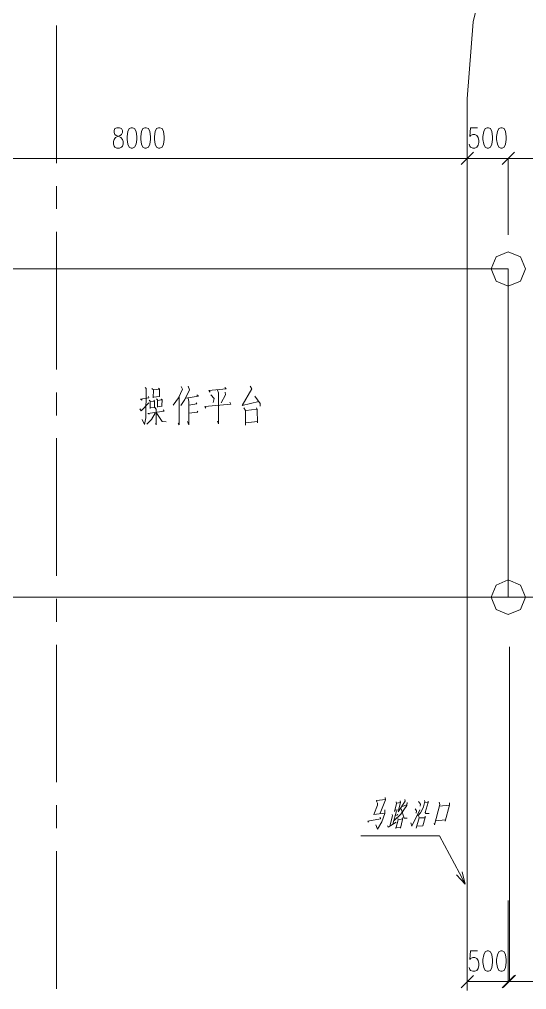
# Model space of a CAD drawing. Header units: millimetres. Extents: x 117 to 78452272, y 10 to 169749766.
# Drawn here: x 78421443 to 78427621, y 169685707 to 169697530 of the extents above; entities that cross this region are included whole.
import ezdxf

# ---------------------------------------------------------------- set-up
doc = ezdxf.new("R2010")
doc.units = ezdxf.units.MM

msp = doc.modelspace()

# ---------------------------------------------------------------- linework, layer by layer
at = {"color": 0, "lineweight": 0}
for points in [[(78432899.33, 169702564.172), (78431960.361, 169702490.485), (78431044.661, 169702270.717), (78430174.639, 169701910.039), (78429371.84, 169701417.931), (78428655.655, 169700806.46), (78428043.752, 169700090.275), (78427552.075, 169699287.475), (78427191.397, 169698417.453), (78426971.629, 169697501.753), (78426897.942, 169696562.784)], [(78421896.714, 169695778.945), (78421896.714, 169697455.645)], [(78426897.942, 169696562.784), (78426897.942, 169685695.907)], [(78427022.908, 169696210.294), (78426939.31, 169696210.294), (78426931.123, 169696102.995), (78426939.31, 169696115.061), (78426964.304, 169696127.127), (78426989.297, 169696127.127), (78427014.29, 169696115.061), (78427031.096, 169696091.361), (78427039.283, 169696055.594), (78427039.283, 169696031.894), (78427031.096, 169695996.128), (78427014.29, 169695972.427), (78426989.297, 169695960.362), (78426964.304, 169695960.362), (78426939.31, 169695972.427), (78426931.123, 169695984.062), (78426922.936, 169696007.762)], [(78426972.922, 169695910.375), (78426822.963, 169695760.416)], [(78426822.963, 169695760.416), (78426972.922, 169695910.375)], [(78427472.786, 169695910.375), (78427322.827, 169695760.416)], [(78427322.827, 169695760.416), (78427472.786, 169695910.375)], [(78418895.805, 169695835.396), (78426897.942, 169695835.396)], [(78426897.942, 169695154.115), (78426897.942, 169695837.119)], [(78426897.942, 169695136.447), (78426897.942, 169695837.119)], [(78427397.807, 169695835.396), (78426897.942, 169695835.396)], [(78427397.807, 169694902.89), (78427397.807, 169695837.119)], [(78427397.807, 169694902.89), (78427397.807, 169695837.119)], [(78431398.445, 169695835.396), (78427397.807, 169695835.396)], [(78421896.714, 169695219.614), (78421896.714, 169695499.28)], [(78421896.714, 169693263.68), (78421896.714, 169694940.38)], [(78417395.35, 169694490.071), (78427397.807, 169694490.071)], [(78427397.807, 169694490.071), (78427397.807, 169690489.002)], [(78422987.366, 169693030.123), (78422974.439, 169693045.636)], [(78423428.195, 169693021.935), (78423412.251, 169693057.701)], [(78423513.085, 169693014.179), (78423500.589, 169693061.58)], [(78423765.172, 169692986.6), (78423749.659, 169693006.422), (78423960.809, 169693026.244), (78423944.865, 169693045.636)], [(78424275.809, 169693026.244), (78424253.402, 169693061.58)], [(78421896.714, 169692704.78), (78421896.714, 169692984.014)], [(78422936.949, 169692888.351), (78422917.988, 169692903.864), (78423018.823, 169692919.808), (78423015.376, 169692935.321)], [(78422987.366, 169693030.123), (78422983.919, 169692675.478), (78422968.406, 169692592.741), (78422936.949, 169692656.086)], [(78423075.273, 169693014.179), (78423056.313, 169693034.001)], [(78423075.273, 169693014.179), (78423072.257, 169692919.808)], [(78423075.273, 169693014.179), (78423147.668, 169693021.935), (78423138.187, 169693037.879), (78423151.115, 169693018.057), (78423147.668, 169692935.321), (78423075.273, 169692927.564)], [(78423428.195, 169693021.935), (78423380.794, 169692919.808), (78423314.864, 169692829.315)], [(78423390.274, 169692939.63), (78423390.274, 169692588.863), (78423377.777, 169692608.685)], [(78423513.085, 169693014.179), (78423456.635, 169692896.107), (78423409.234, 169692825.437)], [(78423469.132, 169692915.93), (78423623.4, 169692939.63), (78423604.44, 169692955.143)], [(78423815.59, 169692912.051), (78423774.652, 169692955.143)], [(78423869.454, 169692978.844), (78423856.527, 169693010.301)], [(78423869.454, 169692978.844), (78423869.454, 169692600.929), (78423856.527, 169692632.386)], [(78423954.345, 169692955.143), (78423900.911, 169692856.894)], [(78423954.345, 169692955.143), (78423947.881, 169692986.6)], [(78424275.809, 169693026.244), (78424156.014, 169692825.437), (78424360.7, 169692872.407)], [(78424376.644, 169692848.706), (78424310.283, 169692939.63)], [(78422908.508, 169692785.792), (78422927.469, 169692758.214), (78423018.823, 169692856.894)], [(78423034.336, 169692876.285), (78423024.856, 169692888.351)], [(78423087.77, 169692876.285), (78423078.721, 169692888.351), (78423087.77, 169692876.285), (78423087.77, 169692801.736), (78423034.336, 169692797.858)], [(78423087.77, 169692876.285), (78423034.336, 169692868.529)], [(78423034.336, 169692876.285), (78423034.336, 169692789.671)], [(78423125.691, 169692892.229), (78423113.194, 169692907.742)], [(78423122.674, 169692884.473), (78423179.125, 169692892.229), (78423170.075, 169692903.864), (78423182.572, 169692896.107), (78423179.125, 169692821.128)], [(78423125.691, 169692892.229), (78423125.691, 169692805.615)], [(78423182.572, 169692817.249), (78423125.691, 169692809.493)], [(78423507.053, 169692872.407), (78423507.053, 169692588.863), (78423491.109, 169692628.508)], [(78423507.053, 169692872.407), (78423497.572, 169692915.93)], [(78423604.44, 169692844.828), (78423507.053, 169692829.315)], [(78423604.44, 169692844.828), (78423594.96, 169692856.894)], [(78423702.258, 169692813.371), (78424017.259, 169692840.95), (78424004.762, 169692864.65)], [(78423702.258, 169692813.371), (78423714.755, 169692793.549)], [(78423815.59, 169692912.051), (78423803.093, 169692860.772)], [(78424376.644, 169692848.706), (78424376.644, 169692817.249)], [(78423021.84, 169692719), (78423009.343, 169692726.757), (78423207.565, 169692754.336), (78423195.068, 169692770.279)], [(78423050.28, 169692656.086), (78423097.25, 169692730.635)], [(78423094.234, 169692801.736), (78423110.178, 169692781.914), (78423110.178, 169692588.863), (78423100.698, 169692604.807)], [(78423110.178, 169692738.823), (78423182.572, 169692628.508), (78423229.542, 169692624.198)], [(78423507.053, 169692730.635), (78423617.368, 169692742.701), (78423607.887, 169692754.336)], [(78424196.952, 169692762.092), (78424177.991, 169692797.858)], [(78424199.968, 169692765.97), (78424338.723, 169692781.914), (78424332.26, 169692797.858), (78424338.723, 169692778.036), (78424341.74, 169692612.564), (78424341.74, 169692628.508), (78424196.952, 169692612.564)], [(78424196.952, 169692762.092), (78424196.952, 169692584.985)], [(78423050.28, 169692656.086), (78422993.399, 169692597.051)], [(78421896.714, 169690748.415), (78421896.714, 169692425.114)], [(78427397.807, 169690489.002), (78417395.35, 169690489.002)], [(78421896.714, 169690189.515), (78421896.714, 169690468.749)], [(78427068.586, 169690489.002), (78429002.974, 169690489.002)], [(78421896.714, 169688233.149), (78421896.714, 169689909.849)], [(78427412.027, 169689883.132), (78427412.027, 169685804.498)], [(78425796.948, 169687990.543), (78425791.777, 169688009.503), (78425900.368, 169688025.016), (78425896.059, 169688046.993), (78425902.523, 169688018.983), (78425837.024, 169687858.251)], [(78425805.136, 169687952.622), (78425804.705, 169687981.063)], [(78426163.228, 169687959.086), (78426166.675, 169687987.095), (78426160.643, 169687949.606), (78426089.541, 169687845.324), (78426007.236, 169687766.897)], [(78426035.246, 169687971.582), (78426010.252, 169687877.211), (78426010.683, 169687886.692)], [(78426084.801, 169687987.095), (78426081.354, 169688006.056), (78426086.525, 169687987.095), (78426061.532, 169687892.725), (78426063.255, 169687899.188), (78426014.131, 169687892.725)], [(78426035.246, 169687971.582), (78426030.936, 169687993.559)], [(78426084.801, 169687987.095), (78426035.246, 169687978.046)], [(78426139.959, 169688003.039), (78426056.361, 169687873.764)], [(78426139.959, 169688003.039), (78426137.804, 169688025.016)], [(78426380.841, 169688000.023), (78426363.174, 169687933.662), (78426343.352, 169687889.708), (78426327.408, 169687861.268), (78426296.812, 169687823.347)], [(78426326.546, 169687965.119), (78426305, 169688000.023)], [(78426326.546, 169687965.119), (78426324.822, 169687943.142)], [(78426373.947, 169687981.063), (78426420.486, 169687987.095), (78426420.486, 169688003.039), (78426422.64, 169687987.095), (78426385.581, 169687864.284), (78426392.476, 169687851.787), (78426435.568, 169687851.787)], [(78426380.841, 169688000.023), (78426377.394, 169688009.503)], [(78426563.119, 169687962.102), (78426499.344, 169687716.479), (78426494.604, 169687728.976)], [(78426554.07, 169687943.142), (78426682.484, 169687955.638), (78426680.76, 169687981.063), (78426681.622, 169687952.622), (78426629.05, 169687757.416), (78426634.221, 169687776.377), (78426510.117, 169687763.449)], [(78426563.119, 169687962.102), (78426556.656, 169687990.543)], [(78421896.714, 169687674.249), (78421896.714, 169687953.915)], [(78425805.136, 169687952.622), (78425758.166, 169687839.291), (78425894.335, 169687858.251), (78425894.335, 169687895.741), (78425895.628, 169687854.804), (78425855.553, 169687750.953), (78425805.136, 169687662.614), (78425786.175, 169687713.032)], [(78425987.414, 169687823.347), (78425982.243, 169687842.307)], [(78426035.246, 169687886.692), (78425993.447, 169687722.512)], [(78426021.887, 169687829.811), (78426052.482, 169687836.274), (78426048.604, 169687845.324)], [(78426131.34, 169687795.337), (78426092.127, 169687908.668)], [(78426163.228, 169687959.086), (78426104.623, 169687940.125)], [(78426210.629, 169687738.456), (78426221.833, 169687697.519), (78426320.082, 169687895.741)], [(78426278.714, 169687886.692), (78426264.063, 169687908.668)], [(78426278.714, 169687886.692), (78426275.267, 169687858.251)], [(78425687.926, 169687760.433), (78425840.04, 169687785.857), (78425835.731, 169687807.834)], [(78425687.926, 169687760.433), (78425694.821, 169687747.936)], [(78425936.135, 169687685.022), (78426030.936, 169687747.936)], [(78425987.414, 169687823.347), (78425953.802, 169687697.519)], [(78426056.791, 169687776.377), (78426027.92, 169687669.078), (78426027.489, 169687681.575)], [(78426056.791, 169687776.377), (78426110.656, 169687785.857), (78426111.518, 169687804.386), (78426111.087, 169687779.393), (78426083.077, 169687675.542), (78426085.663, 169687685.022), (78426030.505, 169687678.558)], [(78426056.791, 169687776.377), (78426052.913, 169687791.89)], [(78426131.34, 169687795.337), (78426164.09, 169687795.337)], [(78426310.602, 169687798.353), (78426277.421, 169687675.542)], [(78426308.447, 169687798.353), (78426385.151, 169687801.37), (78426383.858, 169687820.33), (78426383.858, 169687804.386), (78426355.848, 169687700.535), (78426285.609, 169687697.519)], [(78426310.602, 169687798.353), (78426309.309, 169687817.314)], [(78425936.135, 169687685.022), (78425925.792, 169687700.535)], [(78426558.379, 169687581.602), (78425601.743, 169687581.602)], [(78426801.848, 169687123.968), (78426558.379, 169687581.602)], [(78421896.714, 169685717.884), (78421896.714, 169687394.584)], [(78426837.614, 169687142.928), (78426872.518, 169686991.676)], [(78426872.518, 169686991.676), (78426766.513, 169687105.007)], [(78426872.518, 169686991.676), (78426801.848, 169687123.968)], [(78426897.942, 169686806.812), (78426897.942, 169685802.344)], [(78427397.807, 169686793.023), (78427397.807, 169685802.344)], [(78427022.908, 169686179.827), (78426939.31, 169686179.827), (78426931.123, 169686072.529), (78426939.31, 169686084.595), (78426964.304, 169686096.229), (78426989.297, 169686096.229), (78427014.29, 169686084.595), (78427031.096, 169686060.463), (78427039.283, 169686024.697), (78427039.283, 169686000.997), (78427031.096, 169685965.231), (78427014.29, 169685941.53), (78426989.297, 169685929.464), (78426964.304, 169685929.464), (78426939.31, 169685941.53), (78426931.123, 169685953.596), (78426922.936, 169685977.296)], [(78426972.922, 169685879.478), (78426822.963, 169685729.519)], [(78427322.827, 169685729.519), (78427472.786, 169685879.478)], [(78427487.007, 169685881.633), (78427337.047, 169685731.673)], [(78427397.807, 169685804.498), (78426897.942, 169685804.498)], [(78430662.007, 169685806.653), (78427412.027, 169685806.653)]]:
    msp.add_lwpolyline(points, dxfattribs=at)
for points in [[(78422630.136, 169696210.294), (78422605.142, 169696198.659), (78422596.955, 169696174.528), (78422596.955, 169696150.827), (78422605.142, 169696127.127), (78422621.948, 169696115.061), (78422655.129, 169696102.995), (78422680.122, 169696091.361), (78422696.928, 169696067.66), (78422705.115, 169696043.529), (78422705.115, 169696007.762), (78422696.928, 169695984.062), (78422688.31, 169695972.427), (78422663.316, 169695960.362), (78422630.136, 169695960.362), (78422605.142, 169695972.427), (78422596.955, 169695984.062), (78422588.337, 169696007.762), (78422588.337, 169696043.529), (78422596.955, 169696067.66), (78422613.33, 169696091.361), (78422638.323, 169696102.995), (78422671.935, 169696115.061), (78422688.31, 169696127.127), (78422696.928, 169696150.827), (78422696.928, 169696174.528), (78422688.31, 169696198.659), (78422663.316, 169696210.294)], [(78422805.088, 169696210.294), (78422780.095, 169696198.659), (78422763.289, 169696162.893), (78422755.102, 169696102.995), (78422755.102, 169696067.66), (78422763.289, 169696007.762), (78422780.095, 169695972.427), (78422805.088, 169695960.362), (78422821.894, 169695960.362), (78422846.887, 169695972.427), (78422863.693, 169696007.762), (78422871.88, 169696067.66), (78422871.88, 169696102.995), (78422863.693, 169696162.893), (78422846.887, 169696198.659), (78422821.894, 169696210.294)], [(78422971.853, 169696210.294), (78422946.86, 169696198.659), (78422930.054, 169696162.893), (78422921.867, 169696102.995), (78422921.867, 169696067.66), (78422930.054, 169696007.762), (78422946.86, 169695972.427), (78422971.853, 169695960.362), (78422988.659, 169695960.362), (78423013.652, 169695972.427), (78423030.027, 169696007.762), (78423038.645, 169696067.66), (78423038.645, 169696102.995), (78423030.027, 169696162.893), (78423013.652, 169696198.659), (78422988.659, 169696210.294)], [(78423138.618, 169696210.294), (78423113.625, 169696198.659), (78423096.819, 169696162.893), (78423088.632, 169696102.995), (78423088.632, 169696067.66), (78423096.819, 169696007.762), (78423113.625, 169695972.427), (78423138.618, 169695960.362), (78423155.424, 169695960.362), (78423180.417, 169695972.427), (78423196.792, 169696007.762), (78423205.41, 169696067.66), (78423205.41, 169696102.995), (78423196.792, 169696162.893), (78423180.417, 169696198.659), (78423155.424, 169696210.294)], [(78427139.687, 169696210.294), (78427114.694, 169696198.659), (78427097.888, 169696162.893), (78427089.27, 169696102.995), (78427089.27, 169696067.66), (78427097.888, 169696007.762), (78427114.694, 169695972.427), (78427139.687, 169695960.362), (78427156.062, 169695960.362), (78427181.055, 169695972.427), (78427197.861, 169696007.762), (78427206.048, 169696067.66), (78427206.048, 169696102.995), (78427197.861, 169696162.893), (78427181.055, 169696198.659), (78427156.062, 169696210.294)], [(78427306.021, 169696210.294), (78427281.028, 169696198.659), (78427264.653, 169696162.893), (78427256.035, 169696102.995), (78427256.035, 169696067.66), (78427264.653, 169696007.762), (78427281.028, 169695972.427), (78427306.021, 169695960.362), (78427322.827, 169695960.362), (78427347.82, 169695972.427), (78427364.626, 169696007.762), (78427372.813, 169696067.66), (78427372.813, 169696102.995), (78427364.626, 169696162.893), (78427347.82, 169696198.659), (78427322.827, 169696210.294)], [(78427188.381, 169694490.071), (78427249.571, 169694638.307), (78427397.807, 169694699.497), (78427546.042, 169694638.307), (78427607.663, 169694490.071), (78427546.042, 169694341.836), (78427397.807, 169694280.214), (78427249.571, 169694341.836)], [(78427188.381, 169690489.002), (78427249.571, 169690637.238), (78427397.807, 169690698.428), (78427546.042, 169690637.238), (78427607.663, 169690489.002), (78427546.042, 169690340.767), (78427397.807, 169690279.576), (78427249.571, 169690340.767)], [(78427139.687, 169686179.827), (78427114.694, 169686167.762), (78427097.888, 169686131.996), (78427089.27, 169686072.529), (78427089.27, 169686036.763), (78427097.888, 169685977.296), (78427114.694, 169685941.53), (78427139.687, 169685929.464), (78427156.062, 169685929.464), (78427181.055, 169685941.53), (78427197.861, 169685977.296), (78427206.048, 169686036.763), (78427206.048, 169686072.529), (78427197.861, 169686131.996), (78427181.055, 169686167.762), (78427156.062, 169686179.827)], [(78427306.021, 169686179.827), (78427281.028, 169686167.762), (78427264.653, 169686131.996), (78427256.035, 169686072.529), (78427256.035, 169686036.763), (78427264.653, 169685977.296), (78427281.028, 169685941.53), (78427306.021, 169685929.464), (78427322.827, 169685929.464), (78427347.82, 169685941.53), (78427364.626, 169685977.296), (78427372.813, 169686036.763), (78427372.813, 169686072.529), (78427364.626, 169686131.996), (78427347.82, 169686167.762), (78427322.827, 169686179.827)]]:
    msp.add_lwpolyline(points, close=True, dxfattribs=at)

doc.saveas('drawing.dxf')
